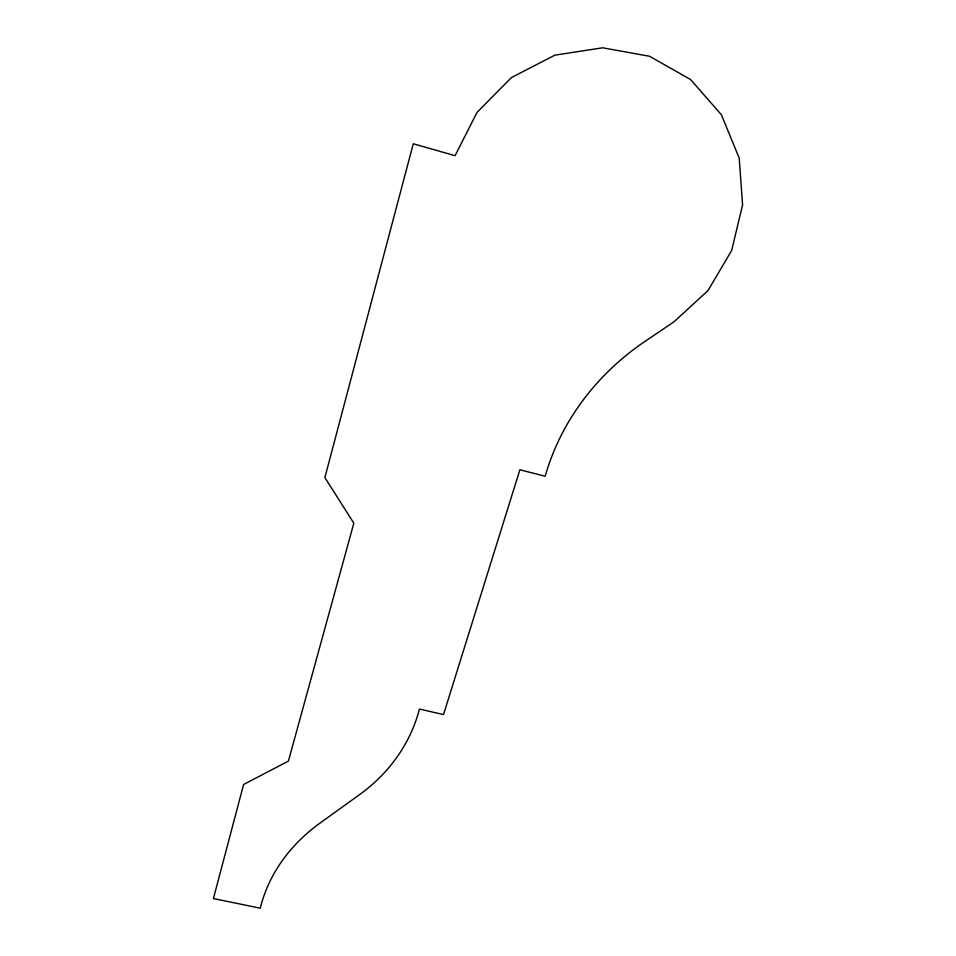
<?xml version="1.0" encoding="UTF-8"?>
<svg xmlns="http://www.w3.org/2000/svg" width="956" height="956" viewBox="0 0 956 956"><rect width="100%" height="100%" fill="white"/><g stroke="black" fill="none" stroke-linecap="round" stroke-linejoin="round"><path stroke-width="1.43" d="M742.585 204.847L731.675 250.448L707.954 290.636L673.896 321.873L644.75 341.567A235.511 210.989 -28.1 0 0 545.195 476.231L519.897 469.766L443.512 714.574L419.433 709.053A180.756 160.357 7.1 0 1 359.42 794.735L320.2 822.949A176.932 147.116 -4.3 0 0 260.307 908.2L213.415 898.544L243.613 784.482L288.413 761.096L353.828 523.195L324.873 477.582L413.267 143.77L455.056 155.685L477.056 112.342L511.496 77.52L554.91 55.149L602.65 47.8L649.554 56.273L690.543 79.515L721.398 114.768L739.203 158.075L742.585 204.847"/></g></svg>
